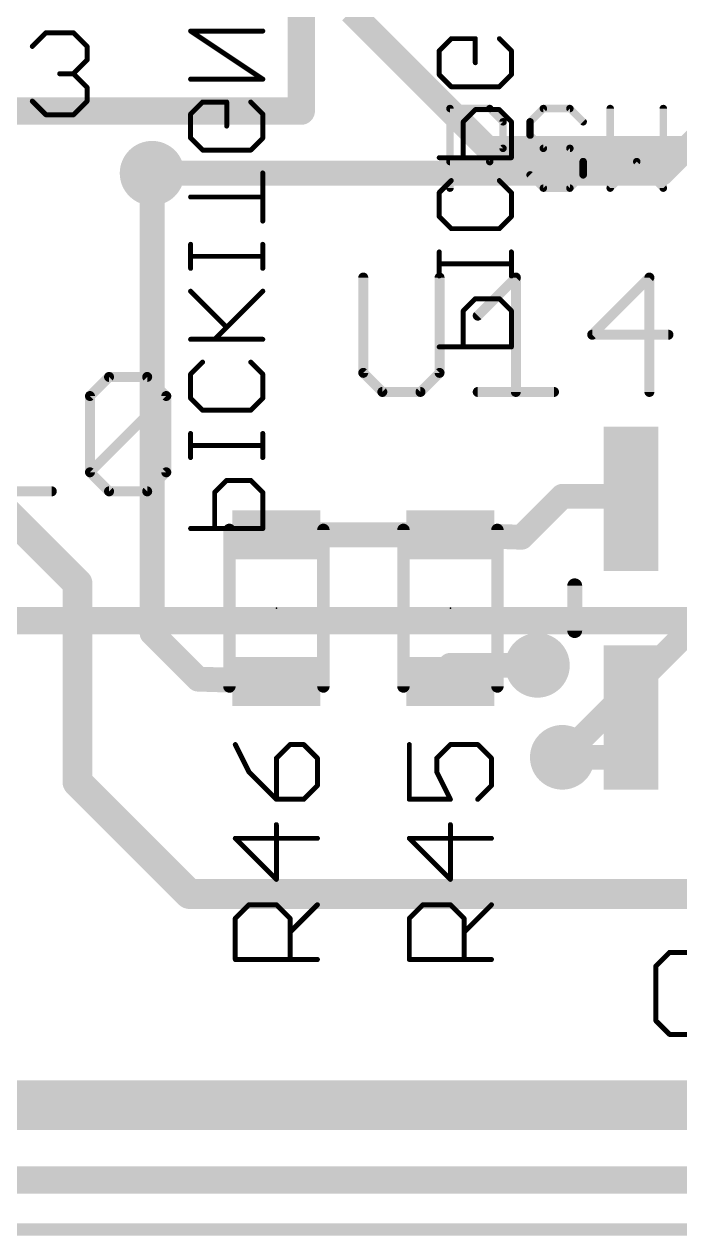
# Model space of a CAD drawing. Extents: x -19 to 124, y 0 to 88.
# Drawn here: x 43.65 to 50.35, y 31.69 to 44.07 of the extents above; entities that cross this region are included whole.
import ezdxf

# ---------------------------------------------------------------- set-up
doc = ezdxf.new("R2010")
doc.units = 0
for name, color, linetype in [('1', 12, 'CONTINUOUS'), ('15', 21, 'CONTINUOUS'), ('16', 132, 'CONTINUOUS'), ('18', 110, 'CONTINUOUS'), ('2', 110, 'CONTINUOUS'), ('20', 53, 'CONTINUOUS'), ('21', 253, 'CONTINUOUS'), ('23', 53, 'CONTINUOUS'), ('25', 253, 'CONTINUOUS'), ('26', 251, 'CONTINUOUS')]:
    doc.layers.add(name, color=color, linetype=linetype)

# ---------------------------------------------------------------- blocks, each defined once
blk = doc.blocks.new('RECT')
blk.add_solid([(-0.5, -0.5), (0.5, -0.5), (-0.5, 0.5), (0.5, 0.5)])
blk = doc.blocks.new('ROUNDV')
at = {"const_width": 0.5}
blk.add_lwpolyline([(0, -0.25, 1), (0, 0.25, 1), (0, -0.25)], format="xyb", dxfattribs=at)

msp = doc.modelspace()

# ---------------------------------------------------------------- linework, layer by layer
at = {"layer": '1'}
for points, const_width in [([(44.958, 37.846), (44.958, 42.545)], 0.254), ([(43.18, 39.37), (44.196, 38.354)], 0.3048), ([(48.731, 38.825), (49.149, 39.243)], 0.254), ([(49.149, 39.243), (49.8246, 39.243)], 0.254), ([(49.8246, 39.243), (49.85, 39.2176)], 0.254), ([(46.228, 38.85), (48.006, 38.85)], 0.254), ([(48.006, 38.85), (48.731, 38.825)], 0.254), ([(44.196, 38.354), (44.196, 36.322)], 0.3048), ([(45.429, 37.375), (44.958, 37.846)], 0.254), ([(48.006, 37.35), (48.006, 37.5158)], 0.254), ([(48.006, 37.5158), (48.895, 37.5158)], 0.254), ([(46.228, 37.35), (45.429, 37.375)], 0.254), ([(49.85, 36.9824), (49.85, 36.576)], 0.254), ([(49.85, 36.576), (49.149, 36.576)], 0.254), ([(44.196, 36.322), (45.339, 35.179)], 0.3048), ([(45.339, 35.179), (50.7619, 35.179)], 0.3048)]:
    msp.add_lwpolyline(points, dxfattribs=dict(at, const_width=const_width))
for points, const_width in [([(45.0215, 42.545, 1), (44.8945, 42.545)], 0.127), ([(49.149, 39.3065, 1), (49.149, 39.1795)], 0.127), ([(49.1939, 39.1981, 1), (49.1041, 39.2879)], 0.127), ([(49.8695, 39.2879, 1), (49.7797, 39.1981)], 0.127), ([(49.8051, 39.1727, 1), (49.8949, 39.2625)], 0.127), ([(49.8246, 39.1795, 1), (49.8246, 39.3065)], 0.127), ([(46.228, 38.9135, 1), (46.228, 38.7865)], 0.127), ([(48.0082, 38.9135, 1), (48.0038, 38.7865)], 0.127), ([(48.006, 38.7865, 1), (48.006, 38.9135)], 0.127), ([(48.6861, 38.8699, 1), (48.7759, 38.7801)], 0.127), ([(48.7288, 38.7615, 1), (48.7332, 38.8885)], 0.127), ([(44.2722, 38.354, 1), (44.1198, 38.354)], 0.1524), ([(44.1421, 38.3001, 1), (44.2499, 38.4079)], 0.1524), ([(45.0029, 37.8909, 1), (44.9131, 37.8011)], 0.127), ([(44.8945, 37.846, 1), (45.0215, 37.846)], 0.127), ([(48.0695, 37.5158, 1), (47.9425, 37.5158)], 0.127), ([(48.006, 37.5793, 1), (48.006, 37.4523)], 0.127), ([(48.895, 37.4523, 1), (48.895, 37.5793)], 0.127), ([(45.431, 37.4385, 1), (45.427, 37.3115)], 0.127), ([(45.3841, 37.3301, 1), (45.4739, 37.4199)], 0.127), ([(46.226, 37.2865, 1), (46.23, 37.4135)], 0.127), ([(47.9425, 37.35, 1), (48.0695, 37.35)], 0.127), ([(49.9135, 36.9824, 1), (49.7865, 36.9824)], 0.127), ([(49.149, 36.6395, 1), (49.149, 36.5125)], 0.127), ([(49.85, 36.5125, 1), (49.85, 36.6395)], 0.127), ([(49.7865, 36.576, 1), (49.9135, 36.576)], 0.127), ([(44.2499, 36.3759, 1), (44.1421, 36.2681)], 0.1524), ([(44.1198, 36.322, 1), (44.2722, 36.322)], 0.1524), ([(45.339, 35.2552, 1), (45.339, 35.1028)], 0.1524), ([(45.2851, 35.1251, 1), (45.3929, 35.2329)], 0.1524)]:
    msp.add_lwpolyline(points, format="xyb", dxfattribs=dict(at, const_width=const_width))
at = {"layer": '15'}
for points, const_width in [([(46.482, 43.18), (46.482, 67.31)], 0.2794), ([(48.387, 42.799), (46.99, 44.196)], 0.254), ([(31.369, 43.18), (46.482, 43.18)], 0.2794), ([(53.848, 42.799), (48.387, 42.799)], 0.254), ([(25.273, 37.973), (63.5, 37.973)], 0.2794), ([(101.092, 32.258), (18.542, 32.258)], 0.2794)]:
    msp.add_lwpolyline(points, dxfattribs=dict(at, const_width=const_width))
for points, const_width in [([(46.4121, 43.18, 1), (46.5519, 43.18)], 0.1397), ([(46.482, 43.1101, 1), (46.482, 43.2499)], 0.1397), ([(48.387, 42.8625, 1), (48.387, 42.7355)], 0.127), ([(48.3421, 42.7541, 1), (48.4319, 42.8439)], 0.127)]:
    msp.add_lwpolyline(points, format="xyb", dxfattribs=dict(at, const_width=const_width))
at = {"layer": '16'}
for points, const_width in [([(50.165, 42.545), (52.07, 44.45)], 0.254), ([(44.958, 42.545), (50.165, 42.545)], 0.254), ([(49.1896, 36.6166), (51.435, 38.862)], 0.254), ([(49.149, 36.576), (49.149, 36.6166)], 0.254), ([(49.149, 36.6166), (49.1896, 36.6166)], 0.254), ([(18.161, 33.02), (59.182, 33.02)], 0.508)]:
    msp.add_lwpolyline(points, dxfattribs=dict(at, const_width=const_width))
at = {"layer": '16', "const_width": 0.127}
for points in [[(44.958, 42.6085, 1), (44.958, 42.4815)], [(50.1201, 42.5899, 1), (50.2099, 42.5001)], [(50.165, 42.4815, 1), (50.165, 42.6085)], [(49.2125, 36.6166, 1), (49.0855, 36.6166)], [(49.149, 36.6801, 1), (49.149, 36.5531)], [(49.1447, 36.6615, 1), (49.2345, 36.5717)], [(49.1896, 36.5531, 1), (49.1896, 36.6801)], [(49.0855, 36.576, 1), (49.2125, 36.576)]]:
    msp.add_lwpolyline(points, format="xyb", dxfattribs=at)
at = {"layer": '2', "const_width": 0.254}
msp.add_lwpolyline([(18.542, 32.258), (101.092, 32.258)], dxfattribs=at)
at = {"layer": '20', "const_width": 0.127}
msp.add_lwpolyline([(101.6, 31.75), (19.05, 31.75)], dxfattribs=at)
at = {"layer": '21'}
for points, const_width in [([(45.748, 38.9), (45.748, 37.3)], 0.127), ([(46.708, 37.3), (46.708, 38.9)], 0.127), ([(47.526, 38.9), (47.526, 37.3)], 0.127), ([(48.486, 37.3), (48.486, 38.9)], 0.127), ([(49.276, 38.3286), (49.276, 37.8714)], 0.1524)]:
    msp.add_lwpolyline(points, dxfattribs=dict(at, const_width=const_width))
for points, const_width in [([(45.7798, 38.9, 1), (45.7163, 38.9)], 0.0635), ([(46.7398, 38.9, 1), (46.6763, 38.9)], 0.0635), ([(47.5578, 38.9, 1), (47.4943, 38.9)], 0.0635), ([(48.5178, 38.9, 1), (48.4543, 38.9)], 0.0635), ([(49.3141, 38.3286, 1), (49.2379, 38.3286)], 0.0762), ([(49.2379, 37.8714, 1), (49.3141, 37.8714)], 0.0762), ([(45.7163, 37.3, 1), (45.7798, 37.3)], 0.0635), ([(46.6763, 37.3, 1), (46.7398, 37.3)], 0.0635), ([(47.4943, 37.3, 1), (47.5578, 37.3)], 0.0635), ([(48.4543, 37.3, 1), (48.5178, 37.3)], 0.0635)]:
    msp.add_lwpolyline(points, format="xyb", dxfattribs=dict(at, const_width=const_width))
at = {"layer": '23'}
for p in [(46.228, 38.1), (48.006, 38.1)]:
    msp.add_point(p, dxfattribs=at)
at = {"layer": '25'}
for points, const_width in [([(43.7344, 43.841), (43.8742, 43.9808)], 0.0508), ([(43.8742, 43.9808), (44.1538, 43.9808)], 0.0508), ([(44.1538, 43.9808), (44.2937, 43.841)], 0.0508), ([(44.2937, 43.841), (44.2937, 43.7012)], 0.0508), ([(44.2937, 43.7012), (44.1538, 43.5614)], 0.0508), ([(44.1538, 43.5614), (44.014, 43.5614)], 0.0508), ([(44.1538, 43.5614), (44.2937, 43.4215)], 0.0508), ([(44.2937, 43.4215), (44.2937, 43.2817)], 0.0508), ([(43.8742, 43.1419), (43.7344, 43.2817)], 0.0508), ([(44.2937, 43.2817), (44.1538, 43.1419)], 0.0508), ([(48.0014, 42.3926), (48.0014, 43.2061)], 0.0762), ([(48.0014, 43.2061), (48.4081, 43.2061)], 0.0762), ([(48.4081, 43.2061), (48.5437, 43.0705)], 0.0762), ([(48.9555, 43.2061), (48.8199, 43.0705)], 0.0762), ([(49.2267, 43.2061), (48.9555, 43.2061)], 0.0762), ([(49.3623, 43.0705), (49.2267, 43.2061)], 0.0762), ([(49.6385, 43.2061), (49.6385, 42.3926)], 0.0762), ([(50.1808, 42.3926), (50.1808, 43.2061)], 0.0762), ([(44.1538, 43.1419), (43.8742, 43.1419)], 0.0508), ([(48.5437, 43.0705), (48.5437, 42.7993)], 0.0762), ([(48.8199, 43.0705), (48.8199, 42.9349)], 0.0762), ([(48.8199, 42.9349), (48.9555, 42.7993)], 0.0762), ([(48.5437, 42.7993), (48.4081, 42.6638)], 0.0762), ([(48.9555, 42.7993), (49.2267, 42.7993)], 0.0762), ([(49.2267, 42.7993), (49.3623, 42.6638)], 0.0762), ([(48.4081, 42.6638), (48.0014, 42.6638)], 0.0762), ([(49.3623, 42.6638), (49.3623, 42.5282)], 0.0762), ([(49.6385, 42.3926), (49.9097, 42.6638)], 0.0762), ([(49.9097, 42.6638), (50.1808, 42.3926)], 0.0762), ([(48.9555, 42.3926), (48.8199, 42.5282)], 0.0762), ([(49.3623, 42.5282), (49.2267, 42.3926)], 0.0762), ([(49.2267, 42.3926), (48.9555, 42.3926)], 0.0762), ([(47.1155, 41.4792), (47.1155, 40.5047)], 0.1016), ([(47.8951, 40.5047), (47.8951, 41.4792)], 0.1016), ([(48.2849, 41.0894), (48.6747, 41.4792)], 0.1016), ([(48.6747, 41.4792), (48.6747, 40.3098)], 0.1016), ([(50.039, 41.4792), (49.4543, 40.8945)], 0.1016), ([(50.039, 40.3098), (50.039, 41.4792)], 0.1016), ([(49.4543, 40.8945), (50.2339, 40.8945)], 0.1016), ([(44.3235, 40.2683), (44.5184, 40.4632)], 0.1016), ([(44.5184, 40.4632), (44.9082, 40.4632)], 0.1016), ([(44.9082, 40.4632), (45.1031, 40.2683)], 0.1016), ([(47.1155, 40.5047), (47.3104, 40.3098)], 0.1016), ([(47.7002, 40.3098), (47.8951, 40.5047)], 0.1016), ([(44.3235, 39.4887), (44.3235, 40.2683)], 0.1016), ([(44.3235, 39.4887), (45.1031, 40.2683)], 0.1016), ([(45.1031, 40.2683), (45.1031, 39.4887)], 0.1016), ([(47.3104, 40.3098), (47.7002, 40.3098)], 0.1016), ([(48.2849, 40.3098), (49.0645, 40.3098)], 0.1016), ([(44.5184, 39.2938), (44.3235, 39.4887)], 0.1016), ([(45.1031, 39.4887), (44.9082, 39.2938)], 0.1016), ([(43.1541, 39.2938), (43.9337, 39.2938)], 0.1016), ([(44.9082, 39.2938), (44.5184, 39.2938)], 0.1016), ([(45.8082, 36.7064), (45.948, 36.4267)], 0.0508), ([(46.3675, 36.7064), (46.2276, 36.5665)], 0.0508), ([(46.5073, 36.7064), (46.3675, 36.7064)], 0.0508), ([(46.6471, 36.5665), (46.5073, 36.7064)], 0.0508), ([(47.5862, 36.7064), (47.5862, 36.1471)], 0.0508), ([(47.8658, 36.5665), (48.0056, 36.7064)], 0.0508), ([(48.0056, 36.7064), (48.2853, 36.7064)], 0.0508), ([(48.2853, 36.7064), (48.4251, 36.5665)], 0.0508), ([(46.2276, 36.5665), (46.2276, 36.1471)], 0.0508), ([(46.6471, 36.2869), (46.6471, 36.5665)], 0.0508), ([(47.8658, 36.4267), (47.8658, 36.5665)], 0.0508), ([(48.4251, 36.5665), (48.4251, 36.2869)], 0.0508), ([(45.948, 36.4267), (46.2276, 36.1471)], 0.0508), ([(48.0056, 36.1471), (47.8658, 36.4267)], 0.0508), ([(46.5073, 36.1471), (46.6471, 36.2869)], 0.0508), ([(48.4251, 36.2869), (48.2853, 36.1471)], 0.0508), ([(46.2276, 36.1471), (46.5073, 36.1471)], 0.0508), ([(47.5862, 36.1471), (48.0056, 36.1471)], 0.0508), ([(46.2276, 35.3285), (46.2276, 35.8878)], 0.0508), ([(48.0056, 35.3285), (48.0056, 35.8878)], 0.0508), ([(46.6471, 35.748), (45.8082, 35.748)], 0.0508), ([(45.8082, 35.748), (46.2276, 35.3285)], 0.0508), ([(48.4251, 35.748), (47.5862, 35.748)], 0.0508), ([(47.5862, 35.748), (48.0056, 35.3285)], 0.0508), ([(45.8082, 34.9294), (45.948, 35.0692)], 0.0508), ([(45.948, 35.0692), (46.2276, 35.0692)], 0.0508), ([(46.2276, 35.0692), (46.3675, 34.9294)], 0.0508), ([(46.3675, 34.7896), (46.6471, 35.0692)], 0.0508), ([(47.5862, 34.9294), (47.726, 35.0692)], 0.0508), ([(47.726, 35.0692), (48.0056, 35.0692)], 0.0508), ([(48.0056, 35.0692), (48.1455, 34.9294)], 0.0508), ([(48.1455, 34.7896), (48.4251, 35.0692)], 0.0508), ([(45.8082, 34.5099), (45.8082, 34.9294)], 0.0508), ([(46.3675, 34.9294), (46.3675, 34.5099)], 0.0508), ([(47.5862, 34.5099), (47.5862, 34.9294)], 0.0508), ([(48.1455, 34.9294), (48.1455, 34.5099)], 0.0508), ([(50.2454, 34.5828), (50.1055, 34.443)], 0.0508), ([(50.525, 34.5828), (50.2454, 34.5828)], 0.0508), ([(46.6471, 34.5099), (45.8082, 34.5099)], 0.0508), ([(48.4251, 34.5099), (47.5862, 34.5099)], 0.0508), ([(50.1055, 34.443), (50.1055, 33.8837)], 0.0508), ([(50.1055, 33.8837), (50.2454, 33.7439)], 0.0508), ([(50.2454, 33.7439), (50.525, 33.7439)], 0.0508)]:
    msp.add_lwpolyline(points, dxfattribs=dict(at, const_width=const_width))
for points, const_width in [([(43.8742, 43.9935, 1), (43.8742, 43.9681)], 0.0254), ([(43.8832, 43.9718, 1), (43.8652, 43.9898)], 0.0254), ([(44.1628, 43.9898, 1), (44.1449, 43.9718)], 0.0254), ([(44.1538, 43.9681, 1), (44.1538, 43.9935)], 0.0254), ([(43.7254, 43.85, 1), (43.7434, 43.832)], 0.0254), ([(44.3064, 43.841, 1), (44.281, 43.841)], 0.0254), ([(44.2847, 43.832, 1), (44.3026, 43.85)], 0.0254), ([(44.281, 43.7012, 1), (44.3064, 43.7012)], 0.0254), ([(44.3026, 43.6922, 1), (44.2847, 43.7102)], 0.0254), ([(44.014, 43.5741, 1), (44.014, 43.5487)], 0.0254), ([(44.1628, 43.5703, 1), (44.1449, 43.5524)], 0.0254), ([(44.1449, 43.5703, 1), (44.1628, 43.5524)], 0.0254), ([(44.1538, 43.5487, 1), (44.1538, 43.5741)], 0.0254), ([(44.3064, 43.4215, 1), (44.281, 43.4215)], 0.0254), ([(44.2847, 43.4126, 1), (44.3026, 43.4305)], 0.0254), ([(43.7434, 43.2907, 1), (43.7254, 43.2727)], 0.0254), ([(44.281, 43.2817, 1), (44.3064, 43.2817)], 0.0254), ([(44.3026, 43.2727, 1), (44.2847, 43.2907)], 0.0254), ([(48.0204, 43.2061, 1), (47.9823, 43.2061)], 0.0381), ([(48.0014, 43.2251, 1), (48.0014, 43.187)], 0.0381), ([(48.4216, 43.2196, 1), (48.3946, 43.1926)], 0.0381), ([(48.4081, 43.187, 1), (48.4081, 43.2251)], 0.0381), ([(48.9555, 43.2251, 1), (48.9555, 43.187)], 0.0381), ([(48.969, 43.1926, 1), (48.9421, 43.2196)], 0.0381), ([(49.2402, 43.2196, 1), (49.2132, 43.1926)], 0.0381), ([(49.2267, 43.187, 1), (49.2267, 43.2251)], 0.0381), ([(49.6576, 43.2061, 1), (49.6195, 43.2061)], 0.0381), ([(50.1999, 43.2061, 1), (50.1618, 43.2061)], 0.0381), ([(43.8742, 43.1546, 1), (43.8742, 43.1292)], 0.0254), ([(43.8652, 43.1329, 1), (43.8832, 43.1509)], 0.0254), ([(44.1449, 43.1509, 1), (44.1628, 43.1329)], 0.0254), ([(44.1538, 43.1292, 1), (44.1538, 43.1546)], 0.0254), ([(48.5627, 43.0705, 1), (48.5246, 43.0705)], 0.0381), ([(48.5302, 43.057, 1), (48.5572, 43.084)], 0.0381), ([(48.839, 43.0705, 1), (48.8009, 43.0705)], 0.0381), ([(48.8065, 43.084, 1), (48.8334, 43.057)], 0.0381), ([(49.3488, 43.057, 1), (49.3757, 43.084)], 0.0381), ([(48.8334, 42.9484, 1), (48.8065, 42.9215)], 0.0381), ([(48.8009, 42.9349, 1), (48.839, 42.9349)], 0.0381), ([(48.5246, 42.7993, 1), (48.5627, 42.7993)], 0.0381), ([(48.5572, 42.7859, 1), (48.5302, 42.8128)], 0.0381), ([(48.9555, 42.8184, 1), (48.9555, 42.7803)], 0.0381), ([(48.9421, 42.7859, 1), (48.969, 42.8128)], 0.0381), ([(49.2402, 42.8128, 1), (49.2132, 42.7859)], 0.0381), ([(49.2267, 42.7803, 1), (49.2267, 42.8184)], 0.0381), ([(48.0014, 42.6828, 1), (48.0014, 42.6447)], 0.0381), ([(48.3946, 42.6772, 1), (48.4216, 42.6503)], 0.0381), ([(48.4081, 42.6447, 1), (48.4081, 42.6828)], 0.0381), ([(49.3813, 42.6638, 1), (49.3432, 42.6638)], 0.0381), ([(49.3488, 42.6503, 1), (49.3757, 42.6772)], 0.0381), ([(49.9232, 42.6772, 1), (49.8962, 42.6503)], 0.0381), ([(49.9232, 42.6503, 1), (49.8962, 42.6772)], 0.0381), ([(48.8334, 42.5417, 1), (48.8065, 42.5147)], 0.0381), ([(49.3432, 42.5282, 1), (49.3813, 42.5282)], 0.0381), ([(49.3757, 42.5147, 1), (49.3488, 42.5417)], 0.0381), ([(47.9823, 42.3926, 1), (48.0204, 42.3926)], 0.0381), ([(48.9555, 42.4117, 1), (48.9555, 42.3736)], 0.0381), ([(48.9421, 42.3791, 1), (48.969, 42.4061)], 0.0381), ([(49.2132, 42.4061, 1), (49.2402, 42.3791)], 0.0381), ([(49.2267, 42.3736, 1), (49.2267, 42.4117)], 0.0381), ([(49.625, 42.4061, 1), (49.652, 42.3791)], 0.0381), ([(49.6195, 42.3926, 1), (49.6576, 42.3926)], 0.0381), ([(50.1618, 42.3926, 1), (50.1999, 42.3926)], 0.0381), ([(50.1674, 42.3791, 1), (50.1943, 42.4061)], 0.0381), ([(47.1409, 41.4792, 1), (47.0901, 41.4792)], 0.0508), ([(47.9205, 41.4792, 1), (47.8697, 41.4792)], 0.0508), ([(48.7001, 41.4792, 1), (48.6493, 41.4792)], 0.0508), ([(48.6927, 41.4612, 1), (48.6567, 41.4972)], 0.0508), ([(50.0644, 41.4792, 1), (50.0136, 41.4792)], 0.0508), ([(50.057, 41.4612, 1), (50.021, 41.4972)], 0.0508), ([(48.2669, 41.1074, 1), (48.3029, 41.0714)], 0.0508), ([(49.4363, 40.9125, 1), (49.4723, 40.8765)], 0.0508), ([(49.4543, 40.9199, 1), (49.4543, 40.8691)], 0.0508), ([(50.2339, 40.8691, 1), (50.2339, 40.9199)], 0.0508), ([(44.5184, 40.4886, 1), (44.5184, 40.4378)], 0.0508), ([(44.5364, 40.4452, 1), (44.5004, 40.4812)], 0.0508), ([(44.9262, 40.4812, 1), (44.8902, 40.4452)], 0.0508), ([(44.9082, 40.4378, 1), (44.9082, 40.4886)], 0.0508), ([(47.1335, 40.5227, 1), (47.0975, 40.4867)], 0.0508), ([(47.0901, 40.5047, 1), (47.1409, 40.5047)], 0.0508), ([(47.8697, 40.5047, 1), (47.9205, 40.5047)], 0.0508), ([(47.9131, 40.4867, 1), (47.8771, 40.5227)], 0.0508), ([(44.3055, 40.2863, 1), (44.3415, 40.2503)], 0.0508), ([(44.3489, 40.2683, 1), (44.2981, 40.2683)], 0.0508), ([(45.1285, 40.2683, 1), (45.0777, 40.2683)], 0.0508), ([(45.1211, 40.2503, 1), (45.0851, 40.2863)], 0.0508), ([(45.0851, 40.2503, 1), (45.1211, 40.2863)], 0.0508), ([(47.3104, 40.3352, 1), (47.3104, 40.2844)], 0.0508), ([(47.2924, 40.2918, 1), (47.3284, 40.3278)], 0.0508), ([(47.6822, 40.3278, 1), (47.7182, 40.2918)], 0.0508), ([(47.7002, 40.2844, 1), (47.7002, 40.3352)], 0.0508), ([(48.2849, 40.3352, 1), (48.2849, 40.2844)], 0.0508), ([(48.6493, 40.3098, 1), (48.7001, 40.3098)], 0.0508), ([(49.0645, 40.2844, 1), (49.0645, 40.3352)], 0.0508), ([(50.0136, 40.3098, 1), (50.0644, 40.3098)], 0.0508), ([(44.3415, 39.5067, 1), (44.3055, 39.4707)], 0.0508), ([(44.3055, 39.5067, 1), (44.3415, 39.4707)], 0.0508), ([(44.2981, 39.4887, 1), (44.3489, 39.4887)], 0.0508), ([(45.0777, 39.4887, 1), (45.1285, 39.4887)], 0.0508), ([(45.1211, 39.4707, 1), (45.0851, 39.5067)], 0.0508), ([(43.9337, 39.2684, 1), (43.9337, 39.3192)], 0.0508), ([(44.5184, 39.3192, 1), (44.5184, 39.2684)], 0.0508), ([(44.5004, 39.2758, 1), (44.5364, 39.3118)], 0.0508), ([(44.8902, 39.3118, 1), (44.9262, 39.2758)], 0.0508), ([(44.9082, 39.2684, 1), (44.9082, 39.3192)], 0.0508), ([(45.8195, 36.712, 1), (45.7968, 36.7007)], 0.0254), ([(46.3675, 36.7191, 1), (46.3675, 36.6937)], 0.0254), ([(46.3764, 36.6974, 1), (46.3585, 36.7153)], 0.0254), ([(46.5163, 36.7153, 1), (46.4983, 36.6974)], 0.0254), ([(46.5073, 36.6937, 1), (46.5073, 36.7191)], 0.0254), ([(47.5989, 36.7064, 1), (47.5735, 36.7064)], 0.0254), ([(48.0056, 36.7191, 1), (48.0056, 36.6937)], 0.0254), ([(48.0146, 36.6974, 1), (47.9967, 36.7153)], 0.0254), ([(48.2943, 36.7153, 1), (48.2763, 36.6974)], 0.0254), ([(48.2853, 36.6937, 1), (48.2853, 36.7191)], 0.0254), ([(46.2403, 36.5665, 1), (46.2149, 36.5665)], 0.0254), ([(46.2187, 36.5755, 1), (46.2366, 36.5576)], 0.0254), ([(46.6598, 36.5665, 1), (46.6344, 36.5665)], 0.0254), ([(46.6381, 36.5576, 1), (46.6561, 36.5755)], 0.0254), ([(47.8785, 36.5665, 1), (47.8531, 36.5665)], 0.0254), ([(47.8568, 36.5755, 1), (47.8748, 36.5576)], 0.0254), ([(48.4378, 36.5665, 1), (48.4124, 36.5665)], 0.0254), ([(48.4161, 36.5576, 1), (48.4341, 36.5755)], 0.0254), ([(45.957, 36.4357, 1), (45.939, 36.4177)], 0.0254), ([(45.9366, 36.421, 1), (45.9594, 36.4324)], 0.0254), ([(47.8772, 36.4324, 1), (47.8545, 36.421)], 0.0254), ([(47.8531, 36.4267, 1), (47.8785, 36.4267)], 0.0254), ([(46.6344, 36.2869, 1), (46.6598, 36.2869)], 0.0254), ([(46.6561, 36.2779, 1), (46.6381, 36.2959)], 0.0254), ([(48.4124, 36.2869, 1), (48.4378, 36.2869)], 0.0254), ([(48.4341, 36.2779, 1), (48.4161, 36.2959)], 0.0254), ([(46.2276, 36.1598, 1), (46.2276, 36.1344)], 0.0254), ([(46.2149, 36.1471, 1), (46.2403, 36.1471)], 0.0254), ([(46.2187, 36.1381, 1), (46.2366, 36.1561)], 0.0254), ([(46.4983, 36.1561, 1), (46.5163, 36.1381)], 0.0254), ([(46.5073, 36.1344, 1), (46.5073, 36.1598)], 0.0254), ([(47.5862, 36.1598, 1), (47.5862, 36.1344)], 0.0254), ([(47.5735, 36.1471, 1), (47.5989, 36.1471)], 0.0254), ([(47.9943, 36.1414, 1), (48.017, 36.1528)], 0.0254), ([(48.0056, 36.1344, 1), (48.0056, 36.1598)], 0.0254), ([(48.2763, 36.1561, 1), (48.2943, 36.1381)], 0.0254), ([(46.2403, 35.8878, 1), (46.2149, 35.8878)], 0.0254), ([(48.0183, 35.8878, 1), (47.9929, 35.8878)], 0.0254), ([(45.8082, 35.7607, 1), (45.8082, 35.7353)], 0.0254), ([(45.8172, 35.7569, 1), (45.7992, 35.739)], 0.0254), ([(46.6471, 35.7353, 1), (46.6471, 35.7607)], 0.0254), ([(47.5862, 35.7607, 1), (47.5862, 35.7353)], 0.0254), ([(47.5952, 35.7569, 1), (47.5772, 35.739)], 0.0254), ([(48.4251, 35.7353, 1), (48.4251, 35.7607)], 0.0254), ([(46.2149, 35.3285, 1), (46.2403, 35.3285)], 0.0254), ([(46.2187, 35.3195, 1), (46.2366, 35.3375)], 0.0254), ([(47.9929, 35.3285, 1), (48.0183, 35.3285)], 0.0254), ([(47.9967, 35.3195, 1), (48.0146, 35.3375)], 0.0254), ([(45.948, 35.0819, 1), (45.948, 35.0565)], 0.0254), ([(45.957, 35.0602, 1), (45.939, 35.0782)], 0.0254), ([(46.2366, 35.0782, 1), (46.2187, 35.0602)], 0.0254), ([(46.2276, 35.0565, 1), (46.2276, 35.0819)], 0.0254), ([(46.6561, 35.0602, 1), (46.6381, 35.0782)], 0.0254), ([(47.726, 35.0819, 1), (47.726, 35.0565)], 0.0254), ([(47.735, 35.0602, 1), (47.717, 35.0782)], 0.0254), ([(48.0146, 35.0782, 1), (47.9967, 35.0602)], 0.0254), ([(48.0056, 35.0565, 1), (48.0056, 35.0819)], 0.0254), ([(48.4341, 35.0602, 1), (48.4161, 35.0782)], 0.0254), ([(45.8209, 34.9294, 1), (45.7955, 34.9294)], 0.0254), ([(45.7992, 34.9384, 1), (45.8172, 34.9204)], 0.0254), ([(46.3802, 34.9294, 1), (46.3548, 34.9294)], 0.0254), ([(46.3585, 34.9204, 1), (46.3764, 34.9384)], 0.0254), ([(47.5989, 34.9294, 1), (47.5735, 34.9294)], 0.0254), ([(47.5772, 34.9384, 1), (47.5952, 34.9204)], 0.0254), ([(48.1582, 34.9294, 1), (48.1328, 34.9294)], 0.0254), ([(48.1365, 34.9204, 1), (48.1544, 34.9384)], 0.0254), ([(46.3585, 34.7985, 1), (46.3764, 34.7806)], 0.0254), ([(48.1365, 34.7985, 1), (48.1544, 34.7806)], 0.0254), ([(50.2454, 34.5955, 1), (50.2454, 34.5701)], 0.0254), ([(50.2543, 34.5738, 1), (50.2364, 34.5918)], 0.0254), ([(45.8082, 34.5226, 1), (45.8082, 34.4972)], 0.0254), ([(45.7955, 34.5099, 1), (45.8209, 34.5099)], 0.0254), ([(46.3548, 34.5099, 1), (46.3802, 34.5099)], 0.0254), ([(46.6471, 34.4972, 1), (46.6471, 34.5226)], 0.0254), ([(47.5862, 34.5226, 1), (47.5862, 34.4972)], 0.0254), ([(47.5735, 34.5099, 1), (47.5989, 34.5099)], 0.0254), ([(48.1328, 34.5099, 1), (48.1582, 34.5099)], 0.0254), ([(48.4251, 34.4972, 1), (48.4251, 34.5226)], 0.0254), ([(50.1182, 34.443, 1), (50.0928, 34.443)], 0.0254), ([(50.0966, 34.452, 1), (50.1145, 34.434)], 0.0254), ([(50.0928, 33.8837, 1), (50.1182, 33.8837)], 0.0254), ([(50.1145, 33.8927, 1), (50.0966, 33.8747)], 0.0254), ([(50.2454, 33.7566, 1), (50.2454, 33.7312)], 0.0254), ([(50.2364, 33.7349, 1), (50.2543, 33.7529)], 0.0254)]:
    msp.add_lwpolyline(points, format="xyb", dxfattribs=dict(at, const_width=const_width))
at = {"layer": '26', "const_width": 0.0508}
for points in [[(46.0889, 43.5063), (45.3517, 43.9978)], [(45.3517, 43.9978), (46.0889, 43.9978)], [(47.8917, 43.7972), (48.0146, 43.9201)], [(48.0146, 43.9201), (48.2603, 43.9201)], [(48.2603, 43.9201), (48.2603, 43.6743)], [(48.5061, 43.9201), (48.6289, 43.7972)], [(47.8917, 43.5515), (47.8917, 43.7972)], [(48.6289, 43.7972), (48.6289, 43.5515)], [(45.3517, 43.5063), (46.0889, 43.5063)], [(48.0146, 43.4286), (47.8917, 43.5515)], [(48.6289, 43.5515), (48.5061, 43.4286)], [(48.5061, 43.4286), (48.0146, 43.4286)], [(45.3517, 43.1499), (45.4746, 43.2727)], [(45.4746, 43.2727), (45.7203, 43.2727)], [(45.7203, 43.2727), (45.7203, 43.027)], [(45.9661, 43.2727), (46.0889, 43.1499)], [(48.2603, 43.195), (48.1374, 43.0722)], [(48.5061, 43.195), (48.2603, 43.195)], [(48.6289, 43.0722), (48.5061, 43.195)], [(45.3517, 42.9041), (45.3517, 43.1499)], [(46.0889, 43.1499), (46.0889, 42.9041)], [(48.1374, 43.0722), (48.1374, 42.7036)], [(48.6289, 42.7036), (48.6289, 43.0722)], [(45.4746, 42.7813), (45.3517, 42.9041)], [(46.0889, 42.9041), (45.9661, 42.7813)], [(45.9661, 42.7813), (45.4746, 42.7813)], [(47.8917, 42.7036), (48.6289, 42.7036)], [(46.0889, 42.0562), (46.0889, 42.5477)], [(47.8917, 42.3471), (48.0146, 42.47)], [(48.5061, 42.47), (48.6289, 42.3471)], [(47.8917, 42.1014), (47.8917, 42.3471)], [(48.6289, 42.3471), (48.6289, 42.1014)], [(45.3517, 42.302), (46.0889, 42.302)], [(48.0146, 41.9785), (47.8917, 42.1014)], [(48.6289, 42.1014), (48.5061, 41.9785)], [(48.5061, 41.9785), (48.0146, 41.9785)], [(45.3517, 41.5729), (45.3517, 41.8186)], [(46.0889, 41.5729), (46.0889, 41.8186)], [(47.8917, 41.4952), (47.8917, 41.7409)], [(48.6289, 41.4952), (48.6289, 41.7409)], [(45.3517, 41.6957), (46.0889, 41.6957)], [(47.8917, 41.6181), (48.6289, 41.6181)], [(45.7203, 40.9707), (45.3517, 41.3393)], [(45.5974, 40.8479), (46.0889, 41.3393)], [(48.2603, 41.2616), (48.1374, 41.1388)], [(48.5061, 41.2616), (48.2603, 41.2616)], [(48.6289, 41.1388), (48.5061, 41.2616)], [(48.1374, 41.1388), (48.1374, 40.7702)], [(48.6289, 40.7702), (48.6289, 41.1388)], [(46.0889, 40.8479), (45.3517, 40.8479)], [(47.8917, 40.7702), (48.6289, 40.7702)], [(45.3517, 40.4914), (45.4746, 40.6143)], [(45.9661, 40.6143), (46.0889, 40.4914)], [(45.3517, 40.2457), (45.3517, 40.4914)], [(46.0889, 40.4914), (46.0889, 40.2457)], [(45.4746, 40.1228), (45.3517, 40.2457)], [(46.0889, 40.2457), (45.9661, 40.1228)], [(45.9661, 40.1228), (45.4746, 40.1228)], [(45.3517, 39.6395), (45.3517, 39.8852)], [(46.0889, 39.6395), (46.0889, 39.8852)], [(45.3517, 39.7623), (46.0889, 39.7623)], [(45.7203, 39.4059), (45.5974, 39.2831)], [(45.9661, 39.4059), (45.7203, 39.4059)], [(46.0889, 39.2831), (45.9661, 39.4059)], [(45.5974, 39.2831), (45.5974, 38.9145)], [(46.0889, 38.9145), (46.0889, 39.2831)], [(45.3517, 38.9145), (46.0889, 38.9145)]]:
    msp.add_lwpolyline(points, dxfattribs=at)
at = {"layer": '26', "const_width": 0.0254}
for points in [[(45.3517, 44.0105, 1), (45.3517, 43.9851)], [(45.3587, 44.0083, 1), (45.3447, 43.9872)], [(46.0889, 43.9851, 1), (46.0889, 44.0105)], [(48.0146, 43.9328, 1), (48.0146, 43.9074)], [(48.0235, 43.9111, 1), (48.0056, 43.929)], [(48.273, 43.9201, 1), (48.2476, 43.9201)], [(48.2603, 43.9074, 1), (48.2603, 43.9328)], [(48.515, 43.929, 1), (48.4971, 43.9111)], [(47.9044, 43.7972, 1), (47.879, 43.7972)], [(47.8827, 43.8062, 1), (47.9007, 43.7882)], [(48.6416, 43.7972, 1), (48.6162, 43.7972)], [(48.6199, 43.7882, 1), (48.6379, 43.8062)], [(48.2476, 43.6743, 1), (48.273, 43.6743)], [(45.3517, 43.519, 1), (45.3517, 43.4936)], [(46.0819, 43.4957, 1), (46.096, 43.5168)], [(46.0889, 43.4936, 1), (46.0889, 43.519)], [(47.9007, 43.5604, 1), (47.8827, 43.5425)], [(47.879, 43.5515, 1), (47.9044, 43.5515)], [(48.6162, 43.5515, 1), (48.6416, 43.5515)], [(48.6379, 43.5425, 1), (48.6199, 43.5604)], [(48.0146, 43.4413, 1), (48.0146, 43.4159)], [(48.0056, 43.4196, 1), (48.0235, 43.4376)], [(48.4971, 43.4376, 1), (48.515, 43.4196)], [(48.5061, 43.4159, 1), (48.5061, 43.4413)], [(45.4746, 43.2854, 1), (45.4746, 43.26)], [(45.4835, 43.2638, 1), (45.4656, 43.2817)], [(45.733, 43.2727, 1), (45.7076, 43.2727)], [(45.7203, 43.26, 1), (45.7203, 43.2854)], [(45.975, 43.2817, 1), (45.9571, 43.2638)], [(48.2603, 43.2077, 1), (48.2603, 43.1823)], [(48.2693, 43.1861, 1), (48.2513, 43.204)], [(48.515, 43.204, 1), (48.4971, 43.1861)], [(48.5061, 43.1823, 1), (48.5061, 43.2077)], [(45.3644, 43.1499, 1), (45.339, 43.1499)], [(45.3427, 43.1588, 1), (45.3607, 43.1409)], [(46.1016, 43.1499, 1), (46.0762, 43.1499)], [(46.0799, 43.1409, 1), (46.0979, 43.1588)], [(48.1501, 43.0722, 1), (48.1247, 43.0722)], [(48.1285, 43.0811, 1), (48.1464, 43.0632)], [(48.6416, 43.0722, 1), (48.6162, 43.0722)], [(48.6199, 43.0632, 1), (48.6379, 43.0811)], [(45.7076, 43.027, 1), (45.733, 43.027)], [(45.3607, 42.9131, 1), (45.3427, 42.8951)], [(45.339, 42.9041, 1), (45.3644, 42.9041)], [(46.0762, 42.9041, 1), (46.1016, 42.9041)], [(46.0979, 42.8951, 1), (46.0799, 42.9131)], [(45.4746, 42.794, 1), (45.4746, 42.7685)], [(45.4656, 42.7723, 1), (45.4835, 42.7902)], [(45.9571, 42.7902, 1), (45.975, 42.7723)], [(45.9661, 42.7685, 1), (45.9661, 42.794)], [(47.8917, 42.7163, 1), (47.8917, 42.6909)], [(48.1247, 42.7036, 1), (48.1501, 42.7036)], [(48.6162, 42.7036, 1), (48.6416, 42.7036)], [(48.6289, 42.6909, 1), (48.6289, 42.7163)], [(46.1016, 42.5477, 1), (46.0762, 42.5477)], [(48.0235, 42.461, 1), (48.0056, 42.479)], [(48.515, 42.479, 1), (48.4971, 42.461)], [(47.9044, 42.3471, 1), (47.879, 42.3471)], [(47.8827, 42.3561, 1), (47.9007, 42.3382)], [(48.6416, 42.3471, 1), (48.6162, 42.3471)], [(48.6199, 42.3382, 1), (48.6379, 42.3561)], [(45.3517, 42.3147, 1), (45.3517, 42.2893)], [(46.0889, 42.2893, 1), (46.0889, 42.3147)], [(47.9007, 42.1104, 1), (47.8827, 42.0924)], [(47.879, 42.1014, 1), (47.9044, 42.1014)], [(48.6162, 42.1014, 1), (48.6416, 42.1014)], [(48.6379, 42.0924, 1), (48.6199, 42.1104)], [(46.0762, 42.0562, 1), (46.1016, 42.0562)], [(48.0146, 41.9912, 1), (48.0146, 41.9658)], [(48.0056, 41.9696, 1), (48.0235, 41.9875)], [(48.4971, 41.9875, 1), (48.515, 41.9696)], [(48.5061, 41.9658, 1), (48.5061, 41.9912)], [(45.3644, 41.8186, 1), (45.339, 41.8186)], [(46.1016, 41.8186, 1), (46.0762, 41.8186)], [(47.9044, 41.7409, 1), (47.879, 41.7409)], [(48.6416, 41.7409, 1), (48.6162, 41.7409)], [(45.3517, 41.7084, 1), (45.3517, 41.683)], [(46.0889, 41.683, 1), (46.0889, 41.7084)], [(47.8917, 41.6308, 1), (47.8917, 41.6054)], [(48.6289, 41.6054, 1), (48.6289, 41.6308)], [(45.339, 41.5729, 1), (45.3644, 41.5729)], [(46.0762, 41.5729, 1), (46.1016, 41.5729)], [(47.879, 41.4952, 1), (47.9044, 41.4952)], [(48.6162, 41.4952, 1), (48.6416, 41.4952)], [(45.3607, 41.3483, 1), (45.3427, 41.3304)], [(46.0979, 41.3304, 1), (46.0799, 41.3483)], [(48.2603, 41.2743, 1), (48.2603, 41.2489)], [(48.2693, 41.2527, 1), (48.2513, 41.2706)], [(48.515, 41.2706, 1), (48.4971, 41.2527)], [(48.5061, 41.2489, 1), (48.5061, 41.2743)], [(48.1501, 41.1388, 1), (48.1247, 41.1388)], [(48.1285, 41.1477, 1), (48.1464, 41.1298)], [(48.6416, 41.1388, 1), (48.6162, 41.1388)], [(48.6199, 41.1298, 1), (48.6379, 41.1477)], [(45.7113, 40.9617, 1), (45.7293, 40.9797)], [(45.3517, 40.8606, 1), (45.3517, 40.8351)], [(45.5885, 40.8568, 1), (45.6064, 40.8389)], [(46.0889, 40.8351, 1), (46.0889, 40.8606)], [(47.8917, 40.7829, 1), (47.8917, 40.7575)], [(48.1247, 40.7702, 1), (48.1501, 40.7702)], [(48.6162, 40.7702, 1), (48.6416, 40.7702)], [(48.6289, 40.7575, 1), (48.6289, 40.7829)], [(45.4835, 40.6053, 1), (45.4656, 40.6233)], [(45.975, 40.6233, 1), (45.9571, 40.6053)], [(45.3644, 40.4914, 1), (45.339, 40.4914)], [(45.3427, 40.5004, 1), (45.3607, 40.4825)], [(46.1016, 40.4914, 1), (46.0762, 40.4914)], [(46.0799, 40.4825, 1), (46.0979, 40.5004)], [(45.3607, 40.2547, 1), (45.3427, 40.2367)], [(45.339, 40.2457, 1), (45.3644, 40.2457)], [(46.0762, 40.2457, 1), (46.1016, 40.2457)], [(46.0979, 40.2367, 1), (46.0799, 40.2547)], [(45.4746, 40.1355, 1), (45.4746, 40.1101)], [(45.4656, 40.1138, 1), (45.4835, 40.1318)], [(45.9571, 40.1318, 1), (45.975, 40.1138)], [(45.9661, 40.1101, 1), (45.9661, 40.1355)], [(45.3644, 39.8852, 1), (45.339, 39.8852)], [(46.1016, 39.8852, 1), (46.0762, 39.8852)], [(45.3517, 39.775, 1), (45.3517, 39.7496)], [(46.0889, 39.7496, 1), (46.0889, 39.775)], [(45.339, 39.6395, 1), (45.3644, 39.6395)], [(46.0762, 39.6395, 1), (46.1016, 39.6395)], [(45.7203, 39.4186, 1), (45.7203, 39.3932)], [(45.7293, 39.397, 1), (45.7113, 39.4149)], [(45.975, 39.4149, 1), (45.9571, 39.397)], [(45.9661, 39.3932, 1), (45.9661, 39.4186)], [(45.6101, 39.2831, 1), (45.5847, 39.2831)], [(45.5885, 39.292, 1), (45.6064, 39.2741)], [(46.1016, 39.2831, 1), (46.0762, 39.2831)], [(46.0799, 39.2741, 1), (46.0979, 39.292)], [(45.3517, 38.9272, 1), (45.3517, 38.9017)], [(45.5847, 38.9145, 1), (45.6101, 38.9145)], [(46.0762, 38.9145, 1), (46.1016, 38.9145)], [(46.0889, 38.9017, 1), (46.0889, 38.9272)]]:
    msp.add_lwpolyline(points, format="xyb", dxfattribs=at)

# ---------------------------------------------------------------- block references
at = {"layer": '1'}
for p, xscale, yscale, rotation in [((49.85, 39.2176), 1.4732, 0.5588, 270), ((46.228, 38.85), 0.5, 0.9, 90), ((48.006, 38.85), 0.5, 0.9, 270), ((49.85, 36.9824), 1.4732, 0.5588, 270), ((46.228, 37.35), 0.5, 0.9, 90), ((48.006, 37.35), 0.5, 0.9, 270)]:
    msp.add_blockref('RECT', p, dxfattribs=dict(at, xscale=xscale, yscale=yscale, rotation=rotation))
at = {"layer": '18', "xscale": 0.6604, "yscale": 0.6604}
for p in [(44.958, 42.545), (44.958, 42.545), (48.895, 37.5158), (48.895, 37.5158), (49.149, 36.576), (49.149, 36.576)]:
    msp.add_blockref('ROUNDV', p, dxfattribs=at)

doc.saveas('drawing.dxf')
